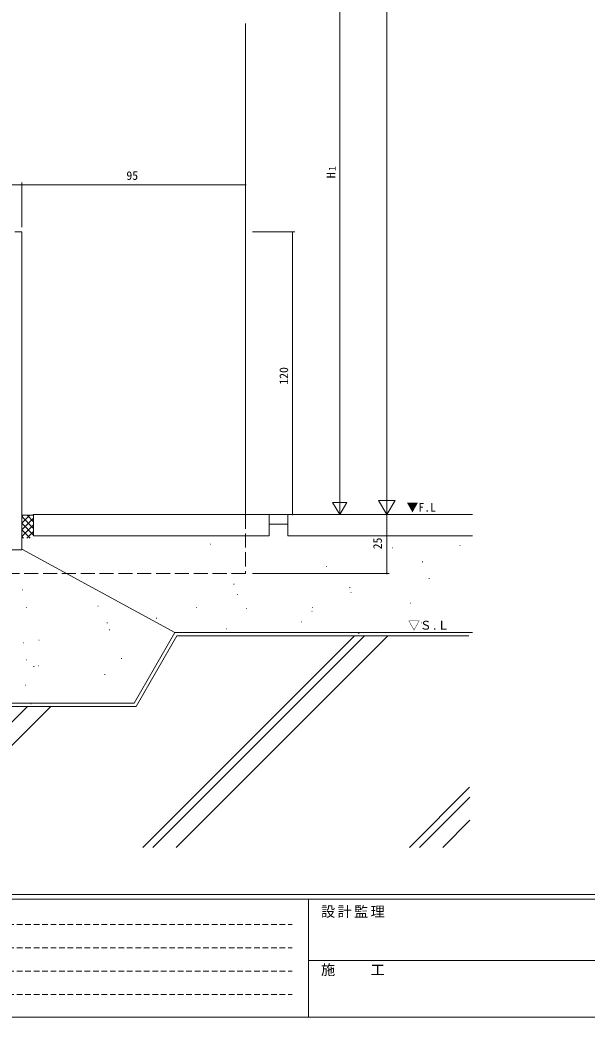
# Model space of a CAD drawing. Units: millimetres, scale not verified. Extents: x -1213 to 539, y -420 to 386.
# Drawn here: x -344.5 to -103.6, y -420 to 3.3 of the extents above; entities that cross this region are included whole.
import ezdxf
from ezdxf.enums import TextEntityAlignment as Align

# ---------------------------------------------------------------- set-up
doc = ezdxf.new("R2010")
doc.units = ezdxf.units.MM
doc.header["$LTSCALE"] = 2
doc.linetypes.add('DASHED1', pattern=[1.8, 1.2, -0.6])
doc.linetypes.add('DASHED3', pattern=[4, 3, -1])
for name, color, linetype, lineweight in [('0-1_USER1', 7, 'Continuous', 9), ('0-3_YKK_11', 7, 'Continuous', 9), ('0-4_YKK_12', 2, 'Continuous', 9), ('0-5_YSS_K', 3, 'Continuous', 9), ('0-7_YKK_D', 6, 'Continuous', 9)]:
    doc.layers.add(name, color=color, linetype=linetype, lineweight=lineweight)
doc.styles.add('ＭＳ ゴシック', font='')
doc.styles.get('ＭＳ ゴシック').set_extended_font_data('MS Gothic')

msp = doc.modelspace()

# ---------------------------------------------------------------- linework, layer by layer
at = {"layer": '0-1_USER1'}
for p, q in [((510, -368), (-590, -368)), ((456, -370), (-590, -370)), ((-222, -370), (-222, -420)), ((-222, -395.999), (-38, -395.999)), ((-590, -420), (456, -420))]:
    msp.add_line(p, q, dxfattribs=at)
at = {"layer": '0-1_USER1', "linetype": 'DASHED1'}
for p, q in [((-583.43, -380.732), (-228.87, -380.732)), ((-583.43, -390.63), (-228.87, -390.63)), ((-583.43, -400.528), (-228.87, -400.528)), ((-583.43, -410.426), (-228.87, -410.426))]:
    msp.add_line(p, q, dxfattribs=at)
at = {"layer": '0-3_YKK_11'}
for points in [[(-343.685, -86.704), (-343.685, -221.704), (-347.727, -221.704)], [(-346.685, -86.704), (-343.685, -86.704)]]:
    msp.add_lwpolyline(points, dxfattribs=at)
at = {"layer": '0-4_YKK_12'}
for p, q in [((-248.685, -206.704), (-248.685, 1.796)), ((-333.685, -206.704), (-245.587, -206.704))]:
    msp.add_line(p, q, dxfattribs=at)
at = {"layer": '0-4_YKK_12', "linetype": 'DASHED3'}
for p in [(-248.685, -206.704), (-398.685, -231.704)]:
    msp.add_line(p, (-248.685, -231.704), dxfattribs=at)
at = {"layer": '0-5_YSS_K'}
for p, q in [((-343.128, -207.004), (-343.685, -207.562)), ((-338.985, -207.004), (-343.685, -207.004)), ((-340.299, -207.004), (-343.685, -210.391)), ((-338.685, -209.734), (-341.415, -207.004)), ((-338.685, -206.704), (-338.985, -207.004)), ((-338.685, -206.905), (-338.786, -206.805)), ((-338.685, -212.562), (-343.685, -207.562)), ((-338.685, -208.219), (-343.685, -213.219)), ((-338.685, -215.391), (-343.685, -210.391)), ((-338.685, -211.048), (-343.685, -216.048)), ((-340.2, -216.704), (-343.685, -213.219)), ((-338.685, -213.876), (-341.514, -216.704)), ((-343.029, -216.704), (-343.685, -216.048)), ((-263.716, -219.318), (-263.516, -219.318)), ((-263.716, -219.318), (-263.516, -219.318)), ((-157.7, -219.816), (-157.5, -219.816)), ((-157.7, -219.816), (-157.5, -219.816)), ((-343.685, -221.404), (-278.685, -256.704)), ((-186.414, -220.797), (-186.214, -220.797)), ((-173.628, -226.784), (-173.428, -226.784)), ((-173.628, -226.784), (-173.428, -226.784)), ((-325.434, -231.761), (-325.234, -231.761)), ((-325.434, -231.761), (-325.234, -231.761)), ((-214.441, -228.775), (-214.241, -228.775)), ((-214.441, -228.775), (-214.241, -228.775)), ((-253.762, -236.241), (-253.562, -236.241)), ((-253.762, -236.241), (-253.562, -236.241)), ((-170.785, -233.834), (-170.585, -233.834)), ((-343.53, -238.68), (-343.33, -238.68)), ((-252.271, -240.564), (-252.071, -240.564)), ((-204.489, -237.577), (-204.289, -237.577)), ((-203.989, -239.725), (-203.789, -239.725)), ((-203.989, -239.725), (-203.789, -239.725)), ((-178.605, -244.287), (-178.405, -244.287)), ((-341.911, -246.164), (-341.711, -246.164)), ((-311.404, -245.546), (-311.204, -245.546)), ((-269.689, -246.101), (-269.489, -246.101)), ((-269.689, -246.101), (-269.489, -246.101)), ((-248.287, -246.598), (-248.087, -246.598)), ((-220.557, -247.771), (-220.357, -247.771)), ((-220.414, -246.112), (-220.214, -246.112)), ((-307.516, -252.666), (-307.316, -252.666)), ((-307.516, -252.666), (-307.316, -252.666)), ((-286.612, -250.675), (-286.412, -250.675)), ((-286.612, -250.675), (-286.412, -250.675)), ((-224.893, -252.168), (-224.693, -252.168)), ((-224.893, -252.168), (-224.693, -252.168)), ((-174.074, -252.682), (-173.874, -252.682)), ((-306.521, -255.557), (-306.321, -255.557)), ((-296.006, -286.704), (-278.685, -256.704)), ((-295.14, -288.204), (-277.819, -258.204)), ((-292.226, -348), (-202.43, -258.204)), ((-287.983, -348), (-198.188, -258.204)), ((-278.685, -256.704), (-152.292, -256.704)), ((-278.084, -348), (-188.288, -258.204)), ((-277.819, -258.204), (-153.785, -258.204)), ((-256.748, -255.154), (-256.548, -255.154)), ((-256.748, -255.154), (-256.548, -255.154)), ((-200.648, -257.228), (-200.448, -257.228)), ((-343.125, -261.131), (-342.925, -261.131)), ((-336.45, -260.005), (-336.25, -260.005)), ((-341.911, -268.297), (-341.711, -268.297)), ((-301.457, -267.718), (-301.257, -267.718)), ((-338.675, -271.244), (-338.475, -271.244)), ((-336.653, -270.927), (-336.453, -270.927)), ((-308.512, -274.566), (-308.312, -274.566)), ((-308.512, -274.566), (-308.312, -274.566)), ((-342.316, -279.132), (-342.116, -279.132)), ((-446.365, -286.704), (-296.006, -286.704)), ((-339.869, -287.009), (-339.669, -287.009)), ((-447.231, -288.204), (-295.14, -288.204)), ((-401.12, -348), (-341.325, -288.204)), ((-391.221, -348), (-331.425, -288.204)), ((-179.089, -348), (-153.489, -322.401)), ((-174.846, -348), (-153.47, -326.624)), ((-164.947, -348), (-153.425, -336.478))]:
    msp.add_line(p, q, dxfattribs=at)
at = {"layer": '0-5_YSS_K', "color": 7}
for p, q in [((-338.685, -206.704), (-338.685, -215.704)), ((-238.685, -206.704), (-338.685, -206.704)), ((-238.685, -215.704), (-238.685, -206.704)), ((-230.685, -206.704), (-230.685, -215.704)), ((-152.292, -206.704), (-230.685, -206.704)), ((-238.685, -210.704), (-230.685, -210.704)), ((-338.685, -215.704), (-238.685, -215.704)), ((-230.685, -215.704), (-152.292, -215.704))]:
    msp.add_line(p, q, dxfattribs=at)
at = {"layer": '0-7_YKK_D'}
for p, q in [((-188.685, -199.704), (-188.685, 226.296)), ((-208.685, 77.296), (-208.685, -200.704)), ((-343.684, -66.704), (-398.684, -66.704)), ((-343.685, -82.599), (-343.685, -65.704)), ((-343.685, -66.704), (-248.685, -66.704)), ((-343.684, -84.704), (-343.684, -65.704)), ((-248.685, -78.586), (-248.685, -65.704)), ((-245.685, -86.704), (-227.685, -86.704)), ((-228.685, -206.704), (-228.685, -86.704)), ((-188.685, -206.704), (-188.685, -194.58)), ((-208.685, -206.704), (-208.685, -196.312)), ((-208.685, -206.704), (-211.685, -201.508)), ((-205.685, -201.508), (-211.685, -201.508)), ((-208.685, -206.704), (-205.685, -201.508)), ((-185.185, -200.642), (-192.185, -200.642)), ((-188.685, -206.704), (-192.185, -200.642)), ((-188.685, -206.704), (-185.185, -200.642)), ((-245.685, -206.704), (-187.685, -206.704)), ((-188.685, -206.704), (-188.685, -231.704)), ((-245.685, -231.704), (-187.685, -231.704))]:
    msp.add_line(p, q, dxfattribs=at)
for centre, start, end in [((-343.685, -66.704), 0, 180), ((-343.685, -66.704), 180, 0), ((-343.684, -66.704), 0, 180), ((-343.684, -66.704), 180, 0), ((-248.685, -66.704), 0, 180), ((-248.685, -66.704), 180, 0), ((-228.685, -86.704), 90, 270), ((-228.685, -86.704), 270, 90), ((-228.685, -206.704), 90, 270), ((-228.685, -206.704), 270, 90), ((-188.685, -231.704), 90, 270), ((-188.685, -231.704), 270, 90)]:
    msp.add_arc(centre, 0.106, start, end, dxfattribs=at)

# ---------------------------------------------------------------- texts
at = {"layer": '0-1_USER1', "char_height": 4.399, "attachment_point": 7, "style": 'ＭＳ ゴシック'}
for s, insert in [('\\T1.17;設計監理', (-216.615, -377.904)), ('\\T1.17;施\u3000\u3000工', (-216.615, -402.649))]:
    msp.add_mtext(s, dxfattribs=dict(at, insert=insert))
at = {"layer": '0-4_YKK_12', "color": 4, "style": 'ＭＳ ゴシック'}
for s, p in [('▼F.L', (-180.282, -206.522)), ('▽Ｓ.Ｌ', (-179.625, -256.648))]:
    msp.add_text(s, height=3.666, dxfattribs=at).set_placement(p, align=Align.BOTTOM_LEFT)
at = {"layer": '0-7_YKK_D', "color": 4, "style": 'ＭＳ ゴシック'}
for s, height, p in [('1', 2.933, (-209.485, -60.766)), ('H', 3.666, (-209.485, -63.885)), ('120', 3.666, (-229.485, -151.565)), ('25', 3.666, (-189.685, -221.437))]:
    msp.add_text(s, height=height, rotation=90, dxfattribs=at).set_placement(p, align=Align.BOTTOM_LEFT)
msp.add_text('95', height=3.666, dxfattribs=at).set_placement((-299.28, -65.704), align=Align.BOTTOM_LEFT)

doc.saveas('drawing.dxf')
